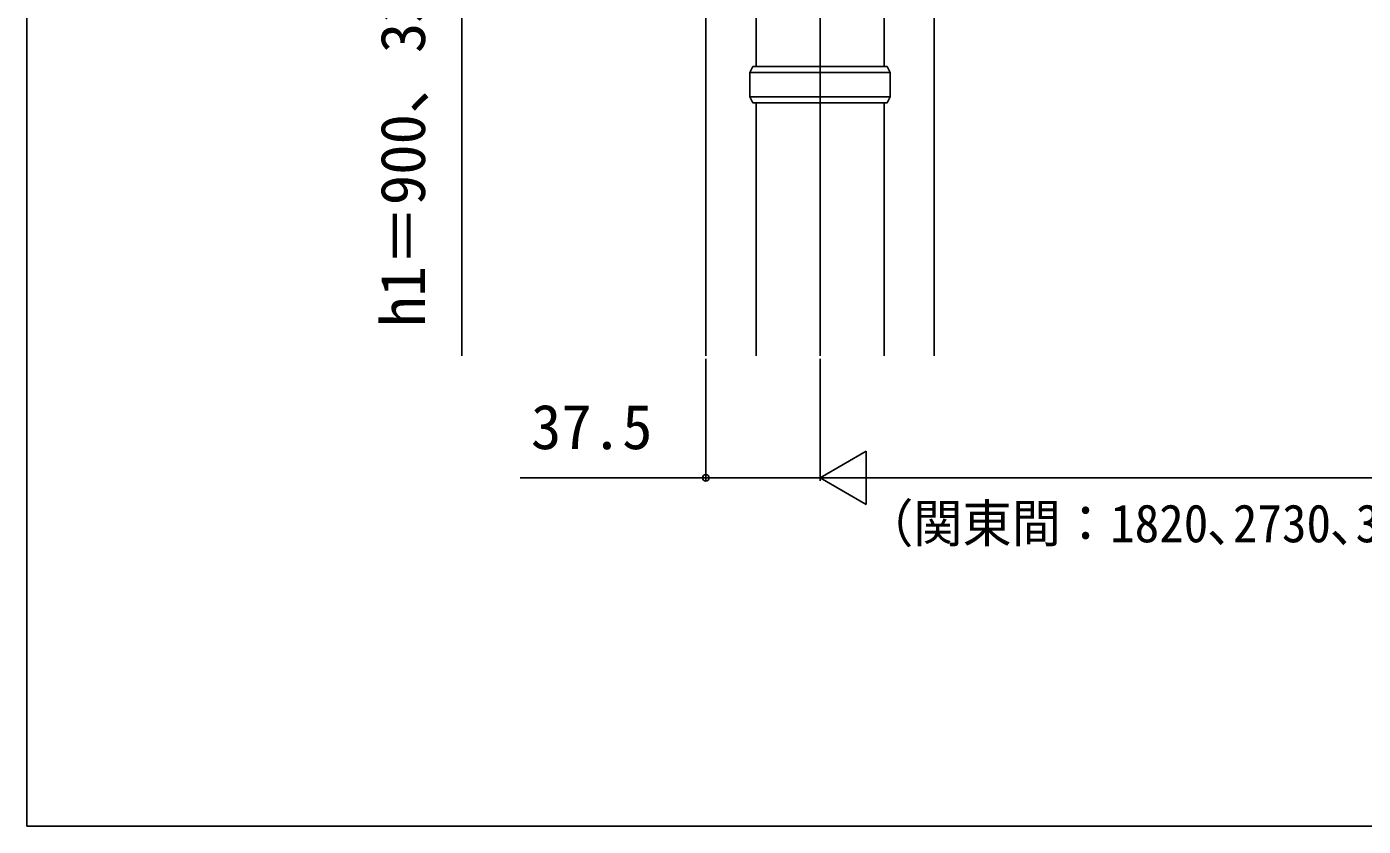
# Model space of a CAD drawing. Units: millimetres, scale not verified. Extents: x -875 to 875, y -1303 to 1296.
# Drawn here: x -875 to -436.4, y -1303.2 to -1040.9 of the extents above; entities that cross this region are included whole.
import ezdxf
from ezdxf.enums import TextEntityAlignment as Align

# ---------------------------------------------------------------- set-up
doc = ezdxf.new("R2010")
doc.units = ezdxf.units.MM
doc.header["$LTSCALE"] = 8
for name, color, linetype in [('0-4_YKK_12', 2, 'Continuous'), ('0-5_YKK_13', 4, 'Continuous'), ('0-6_YKK_D', 6, 'Continuous'), ('0-7_YKK_ZWAK', 7, 'Continuous')]:
    doc.layers.add(name, color=color, linetype=linetype)
doc.styles.add('ＭＳ ゴシック', font='')
doc.styles.get('ＭＳ ゴシック').set_extended_font_data('MS Gothic')

msp = doc.modelspace()

# ---------------------------------------------------------------- linework, layer by layer
at = {"layer": '0-4_YKK_12'}
for p, q in [((-614.651, -257.864), (-614.651, -1148.864)), ((-652.151, -276.864), (-652.151, -1148.864)), ((-577.151, -981.951), (-577.151, -1148.864))]:
    msp.add_line(p, q, dxfattribs=at)
at = {"layer": '0-5_YKK_13'}
for p, q in [((-635.651, -993.296), (-635.651, -1053.864)), ((-593.651, -1053.864), (-593.651, -993.296)), ((-636.651, -1053.864), (-637.651, -1055.864)), ((-637.651, -1055.864), (-637.651, -1063.864)), ((-591.651, -1055.864), (-637.651, -1055.864)), ((-636.651, -1053.864), (-592.651, -1053.864)), ((-591.651, -1055.864), (-592.651, -1053.864)), ((-591.651, -1063.864), (-591.651, -1055.864)), ((-637.651, -1063.864), (-636.651, -1065.864)), ((-637.651, -1063.864), (-591.651, -1063.864)), ((-592.651, -1065.864), (-636.651, -1065.864)), ((-635.651, -1065.864), (-635.651, -1148.864)), ((-593.651, -1148.864), (-593.651, -1065.864)), ((-592.651, -1065.864), (-591.651, -1063.864))]:
    msp.add_line(p, q, dxfattribs=at)
at = {"layer": '0-6_YKK_D'}
for p, q in [((-732.151, -872.364), (-732.151, -1148.864)), ((-652.151, -1149.864), (-652.151, -1189.864)), ((-614.651, -1149.864), (-614.651, -1189.864)), ((-614.651, -1149.864), (-614.651, -1189.864)), ((-614.651, -1188.864), (-599.495, -1180.114)), ((-599.495, -1197.614), (-599.495, -1180.114)), ((-614.651, -1188.864), (-599.495, -1197.614)), ((-614.651, -1188.864), (-584.34, -1188.864)), ((-597.151, -1188.864), (367.849, -1188.864))]:
    msp.add_line(p, q, dxfattribs=at)
msp.add_lwpolyline([(-614.651, -1188.864), (-652.151, -1188.864), (-713.042, -1188.864)], dxfattribs=at)
msp.add_circle((-652.151, -1188.864), 1.075, dxfattribs=at)
at = {"layer": '0-7_YKK_ZWAK'}
msp.add_line((-875, 1246.8), (-875, -1303.2), dxfattribs=at)
msp.add_lwpolyline([(-875, -1303.2), (875, -1303.2), (875, 1246.8)], dxfattribs=at)

# ---------------------------------------------------------------- texts
at = {"layer": '0-6_YKK_D', "style": 'ＭＳ ゴシック'}
msp.add_text('h1＝900、3370、3970', height=14.66, rotation=90, dxfattribs=at).set_placement((-739.878, -1139.364), align=Align.BOTTOM_LEFT)
msp.add_text('37.5', height=14.66, dxfattribs=at).set_placement((-709.519, -1183.864), align=Align.BOTTOM_LEFT)
at = {"layer": '0-6_YKK_D', "style": 'ＭＳ ゴシック', "width": 0.95}
msp.add_text('（関東間：1820､2730､3640､4550､MM：2000､3000､4000､5000､九州・四国間：1910､2865､3820､4775）', height=12.46, dxfattribs=at).set_placement((-600.16, -1213.762), align=Align.BOTTOM_LEFT)

doc.saveas('drawing.dxf')
